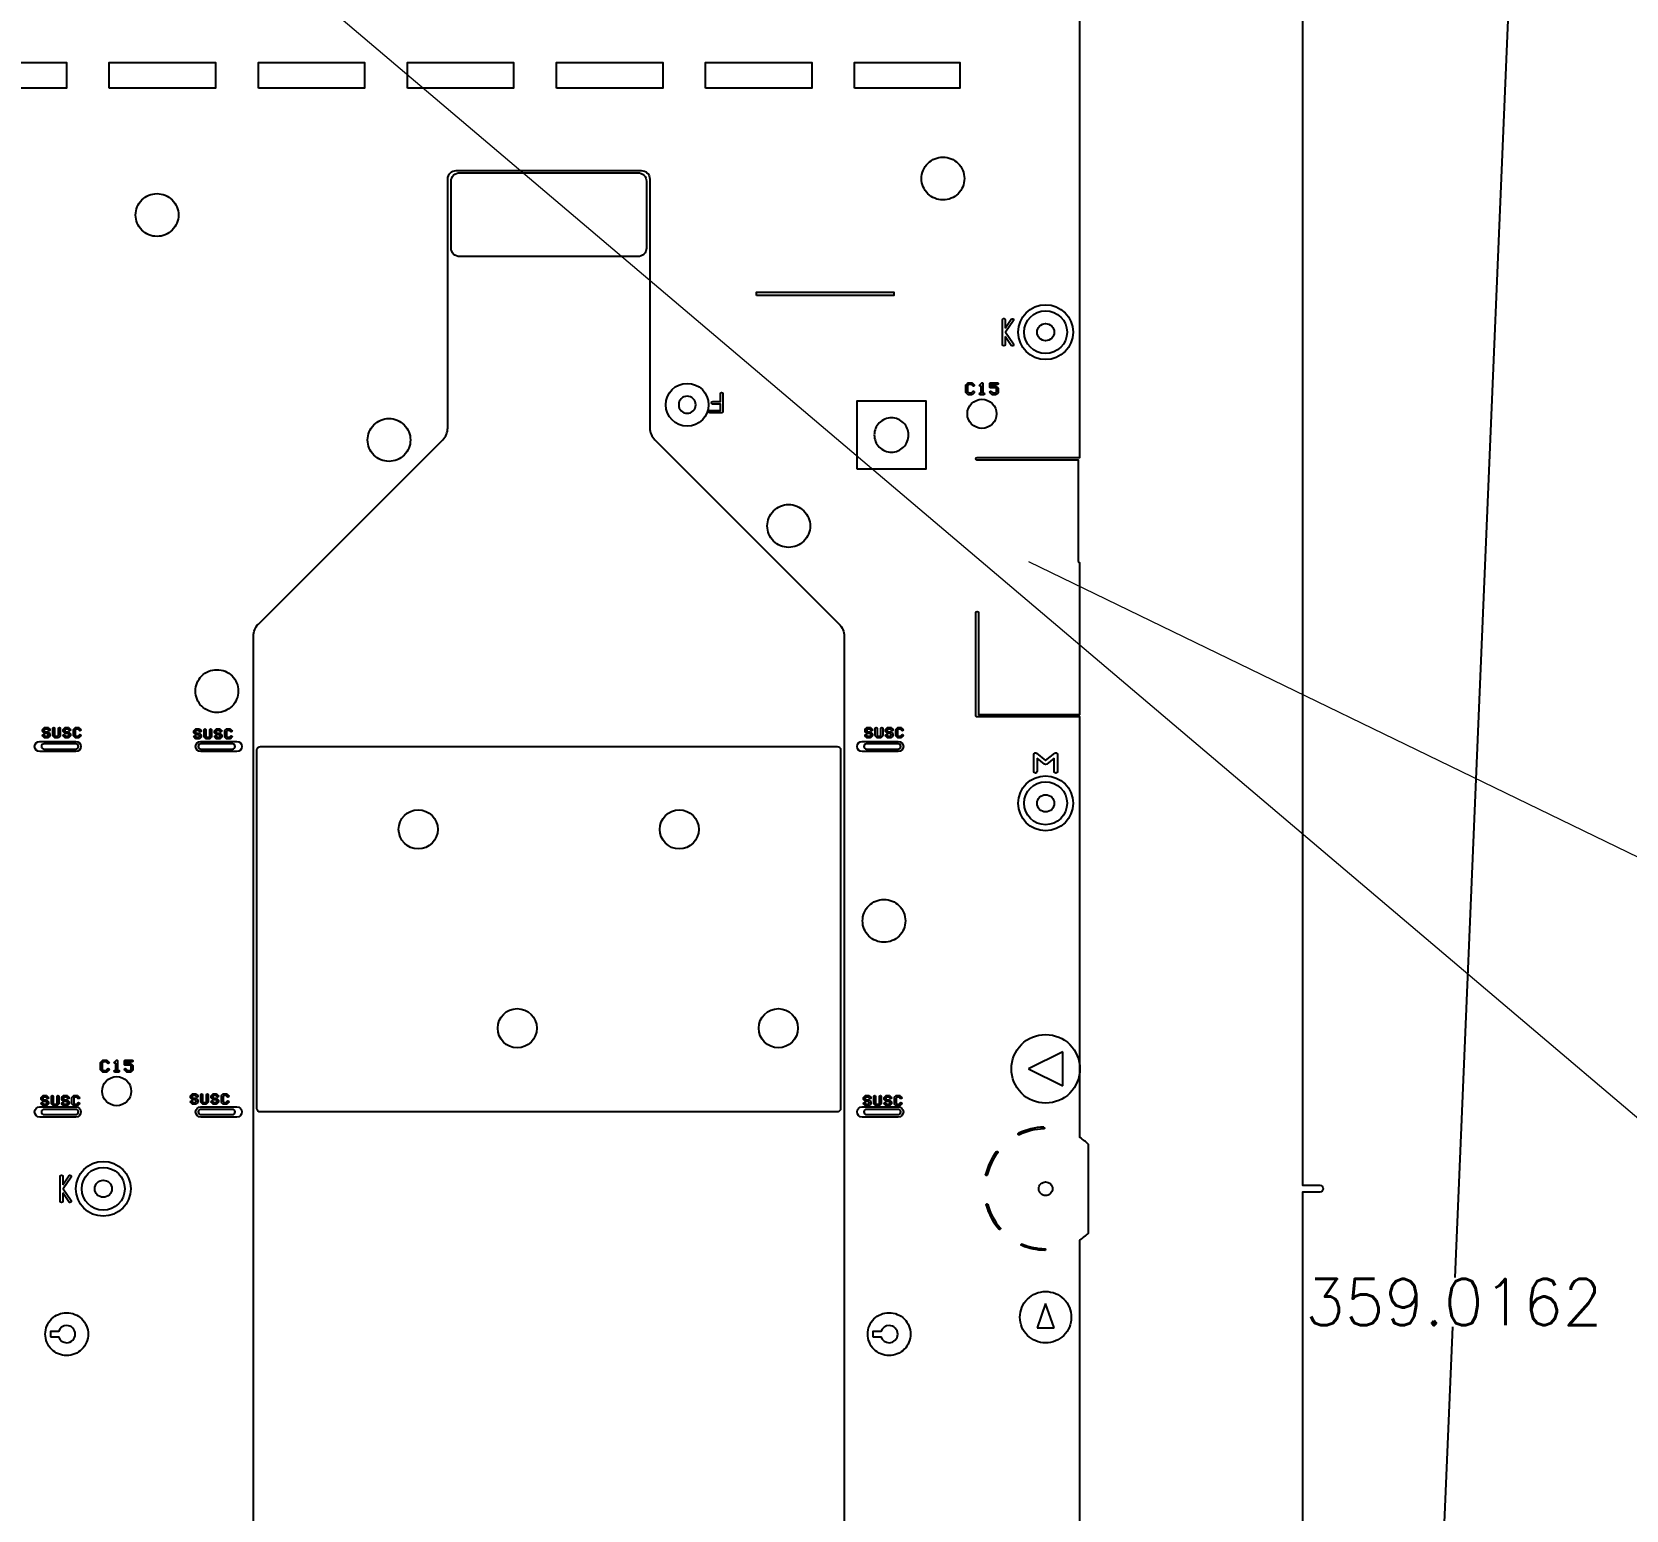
# Model space of a CAD drawing. Extents: x 2864 to 3941, y 2420 to 3182.
# Drawn here: x 3226 to 3319, y 2817 to 2903.3 of the extents above; entities that cross this region are included whole.
import ezdxf

# ---------------------------------------------------------------- set-up
doc = ezdxf.new("R2010")
doc.units = 0
doc.layers.get('Defpoints').update_dxf_attribs({"lineweight": 0})
for name, color, linetype in [('susb-t_layer0', 3, 'Continuous'), ('susc-t_layer1', 2, 'Continuous'), ('ttr1_panel_layer3', 7, 'Continuous')]:
    doc.layers.add(name, color=color, linetype=linetype)
doc.layers.add('備註', color=1, linetype='Continuous', lineweight=0)
doc.layers.add('尺寸線', color=3, linetype='Continuous', lineweight=0)
doc.styles.get("Standard").update_dxf_attribs({"font": 'simplex.shx', "height": 2.7})
doc.dimstyles.get("Standard").update_dxf_attribs({"dimtxt": 6, "dimasz": 0.18, "dimexe": 0.18, "dimexo": 0.0625, "dimgap": 0.09, "dimtad": 0, "dimtih": 1, "dimtoh": 1, "dimdec": 4, "dimzin": 0, "dimdsep": 46, "dimtxsty": 'Standard', "dimcen": 0.09, "dimadec": 0, "dimazin": 0, "dimtfac": 1, "dimtdec": 4, "dimtofl": 0, "dimtmove": 0, "dimatfit": 3, "dimfxl": 0, "dimtolj": 1, "dimtzin": 0, "dimarcsym": 0})

# ---------------------------------------------------------------- blocks, each defined once
blk = doc.blocks.new('*D2')
at = {"layer": 'Defpoints', "color": 0, "linetype": 'Continuous'}
for p in [(3264.244, 3011.506), (3316.564, 3009.306), (3249.159, 2652.807)]:
    blk.add_point(p, dxfattribs=at)
at = {"layer": '尺寸線', "color": 0, "linetype": 'Continuous', "lineweight": -2}
for p, q in [((3264.306, 3011.504), (3316.744, 3009.299)), ((3316.556, 3009.126), (3309.047, 2830.566)), ((3301.486, 2650.787), (3308.926, 2827.686)), ((3249.221, 2652.805), (3301.659, 2650.599))]:
    blk.add_line(p, q, dxfattribs=at)
at = {"layer": '尺寸線', "color": 0, "linetype": 'Continuous'}
for points in [[(3316.586, 3009.125), (3316.526, 3009.128), (3316.564, 3009.306)], [(3301.456, 2650.788), (3301.516, 2650.786), (3301.479, 2650.607)]]:
    blk.add_solid(points, dxfattribs=at)
at = {"layer": '尺寸線', "color": 0, "linetype": 'Continuous', "insert": (3308.986, 2829.126), "char_height": 2.7, "attachment_point": 5}
blk.add_mtext('\\A1;359.0162', dxfattribs=at)

msp = doc.modelspace()

# ---------------------------------------------------------------- linework, layer by layer
at = {"layer": 'susb-t_layer0', "linetype": 'Continuous'}
msp.add_lwpolyline([(3250.4627, 2890.65365), (3250.4627, 2894.54823, -0.414216), (3250.96258, 2895.04835), (3261.36261, 2895.04835, -0.414367), (3261.86273, 2894.54823), (3261.86273, 2890.65365, -0.414365), (3261.36261, 2890.15377), (3250.96258, 2890.15377, -0.414216)], format="xyb", close=True, dxfattribs=at)
at = {"layer": 'susc-t_layer1', "linetype": 'Continuous'}
msp.add_lwpolyline([(3239.12719, 2840.42347), (3239.12719, 2861.35947, -0.414223), (3239.32719, 2861.55947), (3272.99494, 2861.55947, -0.414223), (3273.19494, 2861.35947), (3273.19494, 2840.42347, -0.414223), (3272.99494, 2840.22347), (3239.32719, 2840.22347, -0.414223)], format="xyb", close=True, dxfattribs=at)
at = {"layer": 'susc-t_layer1'}
for centre in [(3248.53967, 2856.72077), (3263.77942, 2856.72077), (3254.32173, 2845.115), (3269.56173, 2845.115)]:
    msp.add_circle(centre, 1.14241, dxfattribs=at)
at = {"layer": 'ttr1_panel_layer3'}
for p, q in [((3286.16107, 2843.74278), (3284.16107, 2842.74278)), ((3286.16107, 2841.74278), (3286.16107, 2843.74278)), ((3284.16107, 2842.74278), (3286.16107, 2841.74278)), ((3285.16107, 2829.03989), (3284.66107, 2827.62567)), ((3285.66107, 2827.62567), (3285.16107, 2829.03989)), ((3284.66107, 2827.62567), (3285.66107, 2827.62567))]:
    msp.add_line(p, q, dxfattribs=at)
at = {"layer": 'ttr1_panel_layer3', "linetype": 'Continuous'}
for points in [[(3300.16107, 3041.24278), (3300.16107, 2835.94278), (3301.16107, 2835.94278, -1), (3301.16107, 2835.54278), (3300.16107, 2835.54278), (3300.16107, 2640.24278), (3298.21107, 2640.24278), (3298.21107, 2631.24278), (3300.16107, 2631.24278), (3300.16107, 2630.24278)], [(3287.16107, 2748.43267), (3287.16107, 2832.74945, 0.044688), (3287.66107, 2833.15241), (3287.66107, 2838.33314, 0.044688), (3287.16107, 2838.7361), (3287.16107, 2842.74278), (3287.16107, 2863.28167), (3281.16107, 2863.28167, -0.414239), (3281.08557, 2863.35717), (3281.08557, 2869.35717, -1), (3281.23657, 2869.35717), (3281.23657, 2863.43267), (3287.16107, 2863.43267), (3287.16107, 2872.28167, -0.414239), (3287.08557, 2872.35717), (3287.08557, 2878.28167), (3281.16107, 2878.28167, -1), (3281.16107, 2878.43267), (3287.16107, 2878.43267), (3287.16107, 2972.74278)], [(3282.64704, 2885.0173), (3282.64704, 2886.4577, -1), (3282.79704, 2886.4577), (3282.79704, 2885.97835)], [(3282.79704, 2885.97835), (3283.15699, 2886.50028, -1), (3283.28047, 2886.41512), (3282.81315, 2885.7375), (3283.28047, 2885.05988, -1), (3283.15699, 2884.97472), (3282.79704, 2885.49664)], [(3282.79704, 2885.49664), (3282.79704, 2885.0173, -1), (3282.64704, 2885.0173)], [(3281.39904, 2882.61968), (3281.38506, 2882.6057, -1), (3281.31435, 2882.67641)], [(3281.31435, 2882.67641), (3281.41353, 2882.77559, -0.669786), (3281.49904, 2882.74039), (3281.49904, 2882.19437), (3281.54838, 2882.19437, -1), (3281.54838, 2882.09437), (3281.44904, 2882.09437)], [(3265.55527, 2881.02697, -1), (3265.55527, 2881.17697), (3266.17563, 2881.17697), (3266.17563, 2881.54849), (3265.72911, 2881.54849, -1), (3265.72911, 2881.69849), (3266.17563, 2881.69849), (3266.17563, 2882.14501, -1), (3266.32563, 2882.14501), (3266.32563, 2881.62349)], [(3281.44904, 2882.09437), (3281.3497, 2882.09437, -1), (3281.3497, 2882.19437), (3281.39904, 2882.19437), (3281.39904, 2882.61968)], [(3266.32563, 2881.62349), (3266.32563, 2881.10197, -0.414241), (3266.25063, 2881.02697), (3265.55527, 2881.02697)], [(3284.46744, 2860.1054), (3284.46744, 2861.09878, -0.63678), (3284.63165, 2861.17544), (3285.16346, 2860.73226), (3285.69528, 2861.17544, -0.63678), (3285.85949, 2861.09878), (3285.85949, 2860.1054, -1), (3285.65949, 2860.1054), (3285.65949, 2860.88527)], [(3284.66744, 2860.88527), (3284.66744, 2860.1054, -1), (3284.46744, 2860.1054)], [(3285.65949, 2860.88527), (3285.22748, 2860.52527, -0.362064), (3285.09945, 2860.52527), (3284.66744, 2860.88527)], [(3230.89566, 2843.07908), (3230.88168, 2843.06509, -1), (3230.81097, 2843.1358)], [(3230.94566, 2842.55376), (3230.84632, 2842.55376, -1), (3230.84632, 2842.65376), (3230.89566, 2842.65376), (3230.89566, 2843.07908)], [(3230.81097, 2843.1358), (3230.91015, 2843.23499, -0.669786), (3230.99566, 2843.19979), (3230.99566, 2842.65376), (3231.045, 2842.65376, -1), (3231.045, 2842.55376), (3230.94566, 2842.55376)], [(3285.04838, 2839.34101, -1), (3285.05151, 2839.24106, 0.105767), (3283.62988, 2838.89007, -1), (3283.58613, 2838.97999)], [(3282.28295, 2837.90529, -1), (3282.3629, 2837.84522, 0.102768), (3281.75706, 2836.55686, -1), (3281.6598, 2836.58012)], [(3227.64704, 2835.0173), (3227.64704, 2836.4577, -1), (3227.79704, 2836.4577), (3227.79704, 2835.97835)], [(3227.79704, 2835.97835), (3228.15699, 2836.50028, -1), (3228.28047, 2836.41512), (3227.81315, 2835.7375), (3228.28047, 2835.05988, -1), (3228.15699, 2834.97472), (3227.79704, 2835.49664)], [(3227.79704, 2835.49664), (3227.79704, 2835.0173, -1), (3227.64704, 2835.0173)], [(3281.68829, 2834.79421, -1), (3281.78475, 2834.82056, 0.112739), (3282.51983, 2833.44629, -1), (3282.44436, 2833.38067)]]:
    msp.add_lwpolyline(points, format="xyb", dxfattribs=at)
for points in [[(3221.81107, 2899.99278), (3221.81107, 2901.49278), (3228.01107, 2901.49278), (3228.01107, 2899.99278)], [(3230.51107, 2899.99278), (3230.51107, 2901.49278), (3236.71107, 2901.49278), (3236.71107, 2899.99278)], [(3239.21107, 2899.99278), (3239.21107, 2901.49278), (3245.41107, 2901.49278), (3245.41107, 2899.99278)], [(3247.91107, 2899.99278), (3247.91107, 2901.49278), (3254.11107, 2901.49278), (3254.11107, 2899.99278)], [(3256.61107, 2899.99278), (3256.61107, 2901.49278), (3262.81107, 2901.49278), (3262.81107, 2899.99278)], [(3265.31107, 2899.99278), (3265.31107, 2901.49278), (3271.51107, 2901.49278), (3271.51107, 2899.99278)], [(3274.01107, 2899.99278), (3274.01107, 2901.49278), (3280.16107, 2901.49278), (3280.16107, 2899.99278)], [(3268.29357, 2887.87632), (3268.29357, 2888.07632), (3276.29357, 2888.07632), (3276.29357, 2887.87632)], [(3274.16107, 2877.74278), (3274.16107, 2881.74278), (3278.16107, 2881.74278), (3278.16107, 2877.74278)]]:
    msp.add_lwpolyline(points, close=True, dxfattribs=at)
for points in [[(3277.91966, 2894.71176, -0.414215), (3279.16966, 2895.96176, -0.414215), (3280.41966, 2894.71176, -0.414215), (3279.16966, 2893.46176, -0.414215)], [(3238.92399, 2797.73867), (3238.92399, 2867.99786, -0.198849), (3239.21685, 2868.70474), (3249.97223, 2879.46012, 0.198916), (3250.26509, 2880.16726), (3250.26509, 2894.68031, -0.414068), (3250.76522, 2895.18018), (3261.56022, 2895.18018, -0.414218), (3262.06009, 2894.68031), (3262.06009, 2880.16726, 0.198916), (3262.35295, 2879.46012), (3273.10528, 2868.70779, -0.198916), (3273.39814, 2868.00066), (3273.39814, 2797.70082, -0.198917), (3273.10528, 2796.99369), (3261.35103, 2785.23943, 0.198625), (3261.20487, 2784.88627), (3261.20487, 2776.80551, -0.414364), (3260.70474, 2776.30539), (3251.70476, 2776.30539, -0.414217), (3251.20489, 2776.80551), (3251.20489, 2784.83648, 0.198853), (3251.05843, 2785.18996), (3239.21685, 2797.03153, -0.198917)], [(3232.04933, 2892.58209, -0.414215), (3233.29933, 2893.83209, -0.414215), (3234.54933, 2892.58209, -0.414215), (3233.29933, 2891.33209, -0.414215)], [(3284.66107, 2885.74278, -0.414217), (3285.16107, 2886.24278, -0.414217), (3285.66107, 2885.74278, -0.414217), (3285.16107, 2885.24278, -0.414217)], [(3280.50037, 2882.2437), (3280.50037, 2882.64105, -0.200121), (3280.51517, 2882.67656), (3280.61419, 2882.77559, -0.200121), (3280.6497, 2882.79039), (3280.84838, 2882.79039, -0.200121), (3280.88389, 2882.77559), (3280.98307, 2882.67641, -1), (3280.91236, 2882.6057), (3280.82767, 2882.69039), (3280.67041, 2882.69039), (3280.60037, 2882.62034), (3280.60037, 2882.26441), (3280.67041, 2882.19437), (3280.82767, 2882.19437), (3280.91236, 2882.27906, -1), (3280.98307, 2882.20835), (3280.88389, 2882.10917, -0.200121), (3280.84838, 2882.09437), (3280.6497, 2882.09437, -0.200121), (3280.61419, 2882.10917), (3280.51517, 2882.20819, -0.200121)], [(3281.90037, 2882.54172), (3281.90037, 2882.74039, -0.414253), (3281.95037, 2882.79039), (3282.34772, 2882.79039, -1), (3282.34772, 2882.69039), (3282.00037, 2882.69039), (3282.00037, 2882.59172), (3282.24838, 2882.59172, -0.200121), (3282.28389, 2882.57692), (3282.38292, 2882.47789, -0.200121), (3282.39772, 2882.44238), (3282.39772, 2882.2437, -0.200121), (3282.38292, 2882.20819), (3282.28389, 2882.10917, -0.200121), (3282.24838, 2882.09437), (3282.0497, 2882.09437, -0.200121), (3282.01419, 2882.10917), (3281.91501, 2882.20835, -1), (3281.98572, 2882.27906), (3282.07041, 2882.19437), (3282.22767, 2882.19437), (3282.29772, 2882.26441), (3282.29772, 2882.42167), (3282.22767, 2882.49172), (3281.95037, 2882.49172, -0.414253)], [(3263.74359, 2881.50645, 0.414217), (3264.24359, 2881.00645, 0.414217), (3264.74359, 2881.50645, 0.414217), (3264.24359, 2882.00645, 0.414217)], [(3280.59379, 2880.97772, -0.414215), (3281.44379, 2881.82772, -0.414215), (3282.29379, 2880.97772, -0.414215), (3281.44379, 2880.12772, -0.414215)], [(3245.58744, 2879.45072, -0.414215), (3246.83744, 2880.70072, -0.414215), (3248.08744, 2879.45072, -0.414215), (3246.83744, 2878.20072, -0.414215)], [(3275.16107, 2879.74278, 0.414216), (3276.16107, 2878.74278, 0.414216), (3277.16107, 2879.74278, 0.414216), (3276.16107, 2880.74278, 0.414216)], [(3268.91663, 2874.4339, -0.414215), (3270.16663, 2875.6839, -0.414215), (3271.41663, 2874.4339, -0.414215), (3270.16663, 2873.1839, -0.414215)], [(3235.53994, 2864.79199, -0.414215), (3236.78994, 2866.04199, -0.414215), (3238.03994, 2864.79199, -0.414215), (3236.78994, 2863.54199, -0.414215)], [(3226.61932, 2862.44894), (3226.61932, 2862.53172, -0.200121), (3226.63412, 2862.56723), (3226.71659, 2862.6497, -0.200121), (3226.7521, 2862.6645), (3226.91767, 2862.6645, -0.200121), (3226.95318, 2862.6497), (3227.0358, 2862.56708, -1), (3226.96509, 2862.49637), (3226.89696, 2862.5645), (3226.77281, 2862.5645), (3226.71932, 2862.51101), (3226.71932, 2862.46965), (3226.77281, 2862.41616), (3226.91767, 2862.41616, -0.200121), (3226.95318, 2862.40136), (3227.03565, 2862.31889, -0.200121), (3227.05045, 2862.28338), (3227.05045, 2862.20059, -0.200121), (3227.03565, 2862.16508), (3226.95318, 2862.08261, -0.200121), (3226.91767, 2862.06781), (3226.7521, 2862.06781, -0.200121), (3226.71659, 2862.08261), (3226.63397, 2862.16524, -1), (3226.70468, 2862.23595), (3226.77281, 2862.16781), (3226.89696, 2862.16781), (3226.95045, 2862.2213), (3226.95045, 2862.26267), (3226.89696, 2862.31616), (3226.7521, 2862.31616, -0.200121), (3226.71659, 2862.33096), (3226.63412, 2862.41343, -0.200121)], [(3227.21932, 2862.20059), (3227.21932, 2862.6145, -1), (3227.31932, 2862.6145), (3227.31932, 2862.2213), (3227.37281, 2862.16781), (3227.49696, 2862.16781), (3227.55045, 2862.2213), (3227.55045, 2862.6145, -1), (3227.65045, 2862.6145), (3227.65045, 2862.20059, -0.200121), (3227.63565, 2862.16508), (3227.55318, 2862.08261, -0.200121), (3227.51767, 2862.06781), (3227.3521, 2862.06781, -0.200121), (3227.31659, 2862.08261), (3227.23412, 2862.16508, -0.200121)], [(3227.81932, 2862.44894), (3227.81932, 2862.53172, -0.200121), (3227.83412, 2862.56723), (3227.91659, 2862.6497, -0.200121), (3227.9521, 2862.6645), (3228.11767, 2862.6645, -0.200121), (3228.15318, 2862.6497), (3228.2358, 2862.56708, -1), (3228.16509, 2862.49637), (3228.09696, 2862.5645), (3227.97281, 2862.5645), (3227.91932, 2862.51101), (3227.91932, 2862.46965), (3227.97281, 2862.41616), (3228.11767, 2862.41616, -0.200121), (3228.15318, 2862.40136), (3228.23565, 2862.31889, -0.200121), (3228.25045, 2862.28338), (3228.25045, 2862.20059, -0.200121), (3228.23565, 2862.16508), (3228.15318, 2862.08261, -0.200121), (3228.11767, 2862.06781), (3227.9521, 2862.06781, -0.200121), (3227.91659, 2862.08261), (3227.83397, 2862.16524, -1), (3227.90468, 2862.23595), (3227.97281, 2862.16781), (3228.09696, 2862.16781), (3228.15045, 2862.2213), (3228.15045, 2862.26267), (3228.09696, 2862.31616), (3227.9521, 2862.31616, -0.200121), (3227.91659, 2862.33096), (3227.83412, 2862.41343, -0.200121)], [(3228.41932, 2862.20059), (3228.41932, 2862.53172, -0.200121), (3228.43412, 2862.56723), (3228.51659, 2862.6497, -0.200121), (3228.5521, 2862.6645), (3228.71767, 2862.6645, -0.200121), (3228.75318, 2862.6497), (3228.8358, 2862.56708, -1), (3228.76509, 2862.49637), (3228.69696, 2862.5645), (3228.57281, 2862.5645), (3228.51932, 2862.51101), (3228.51932, 2862.2213), (3228.57281, 2862.16781), (3228.69696, 2862.16781), (3228.76509, 2862.23595, -1), (3228.8358, 2862.16524), (3228.75318, 2862.08261, -0.200121), (3228.71767, 2862.06781), (3228.5521, 2862.06781, -0.200121), (3228.51659, 2862.08261), (3228.43412, 2862.16508, -0.200121)], [(3235.44824, 2862.37718), (3235.44824, 2862.45997, -0.200121), (3235.46304, 2862.49548), (3235.54551, 2862.57795, -0.200121), (3235.58102, 2862.59275), (3235.74658, 2862.59275, -0.200121), (3235.78209, 2862.57795), (3235.86472, 2862.49532, -1), (3235.79401, 2862.42461), (3235.72587, 2862.49275), (3235.60173, 2862.49275), (3235.54824, 2862.43926), (3235.54824, 2862.39789), (3235.60173, 2862.3444), (3235.74658, 2862.3444, -0.200121), (3235.78209, 2862.3296), (3235.86456, 2862.24713, -0.200121), (3235.87936, 2862.21162), (3235.87936, 2862.12884, -0.200121), (3235.86456, 2862.09333), (3235.78209, 2862.01086, -0.200121), (3235.74658, 2861.99606), (3235.58102, 2861.99606, -0.200121), (3235.54551, 2862.01086), (3235.46288, 2862.09348, -1), (3235.53359, 2862.16419), (3235.60173, 2862.09606), (3235.72587, 2862.09606), (3235.77936, 2862.14955), (3235.77936, 2862.19091), (3235.72587, 2862.2444), (3235.58102, 2862.2444, -0.200121), (3235.54551, 2862.2592), (3235.46304, 2862.34167, -0.200121)], [(3236.04824, 2862.12884), (3236.04824, 2862.54275, -1), (3236.14824, 2862.54275), (3236.14824, 2862.14955), (3236.20173, 2862.09606), (3236.32587, 2862.09606), (3236.37936, 2862.14955), (3236.37936, 2862.54275, -1), (3236.47936, 2862.54275), (3236.47936, 2862.12884, -0.200121), (3236.46456, 2862.09333), (3236.38209, 2862.01086, -0.200121), (3236.34658, 2861.99606), (3236.18102, 2861.99606, -0.200121), (3236.14551, 2862.01086), (3236.06304, 2862.09333, -0.200121)], [(3236.64824, 2862.37718), (3236.64824, 2862.45997, -0.200121), (3236.66304, 2862.49548), (3236.74551, 2862.57795, -0.200121), (3236.78102, 2862.59275), (3236.94658, 2862.59275, -0.200121), (3236.98209, 2862.57795), (3237.06472, 2862.49532, -1), (3236.99401, 2862.42461), (3236.92587, 2862.49275), (3236.80173, 2862.49275), (3236.74824, 2862.43926), (3236.74824, 2862.39789), (3236.80173, 2862.3444), (3236.94658, 2862.3444, -0.200121), (3236.98209, 2862.3296), (3237.06456, 2862.24713, -0.200121), (3237.07936, 2862.21162), (3237.07936, 2862.12884, -0.200121), (3237.06456, 2862.09333), (3236.98209, 2862.01086, -0.200121), (3236.94658, 2861.99606), (3236.78102, 2861.99606, -0.200121), (3236.74551, 2862.01086), (3236.66288, 2862.09348, -1), (3236.73359, 2862.16419), (3236.80173, 2862.09606), (3236.92587, 2862.09606), (3236.97936, 2862.14955), (3236.97936, 2862.19091), (3236.92587, 2862.2444), (3236.78102, 2862.2444, -0.200121), (3236.74551, 2862.2592), (3236.66304, 2862.34167, -0.200121)], [(3237.24824, 2862.12884), (3237.24824, 2862.45997, -0.200121), (3237.26304, 2862.49548), (3237.34551, 2862.57795, -0.200121), (3237.38102, 2862.59275), (3237.54658, 2862.59275, -0.200121), (3237.58209, 2862.57795), (3237.66472, 2862.49532, -1), (3237.59401, 2862.42461), (3237.52587, 2862.49275), (3237.40173, 2862.49275), (3237.34824, 2862.43926), (3237.34824, 2862.14955), (3237.40173, 2862.09606), (3237.52587, 2862.09606), (3237.59401, 2862.16419, -1), (3237.66472, 2862.09348), (3237.58209, 2862.01086, -0.200121), (3237.54658, 2861.99606), (3237.38102, 2861.99606, -0.200121), (3237.34551, 2862.01086), (3237.26304, 2862.09333, -0.200121)], [(3274.61932, 2862.44894), (3274.61932, 2862.53172, -0.200121), (3274.63412, 2862.56723), (3274.71659, 2862.6497, -0.200121), (3274.7521, 2862.6645), (3274.91767, 2862.6645, -0.200121), (3274.95318, 2862.6497), (3275.0358, 2862.56708, -1), (3274.96509, 2862.49637), (3274.89696, 2862.5645), (3274.77281, 2862.5645), (3274.71932, 2862.51101), (3274.71932, 2862.46965), (3274.77281, 2862.41616), (3274.91767, 2862.41616, -0.200121), (3274.95318, 2862.40136), (3275.03565, 2862.31889, -0.200121), (3275.05045, 2862.28338), (3275.05045, 2862.20059, -0.200121), (3275.03565, 2862.16508), (3274.95318, 2862.08261, -0.200121), (3274.91767, 2862.06781), (3274.7521, 2862.06781, -0.200121), (3274.71659, 2862.08261), (3274.63397, 2862.16524, -1), (3274.70468, 2862.23595), (3274.77281, 2862.16781), (3274.89696, 2862.16781), (3274.95045, 2862.2213), (3274.95045, 2862.26267), (3274.89696, 2862.31616), (3274.7521, 2862.31616, -0.200121), (3274.71659, 2862.33096), (3274.63412, 2862.41343, -0.200121)], [(3275.21932, 2862.20059), (3275.21932, 2862.6145, -1), (3275.31932, 2862.6145), (3275.31932, 2862.2213), (3275.37281, 2862.16781), (3275.49696, 2862.16781), (3275.55045, 2862.2213), (3275.55045, 2862.6145, -1), (3275.65045, 2862.6145), (3275.65045, 2862.20059, -0.200121), (3275.63565, 2862.16508), (3275.55318, 2862.08261, -0.200121), (3275.51767, 2862.06781), (3275.3521, 2862.06781, -0.200121), (3275.31659, 2862.08261), (3275.23412, 2862.16508, -0.200121)], [(3275.81932, 2862.44894), (3275.81932, 2862.53172, -0.200121), (3275.83412, 2862.56723), (3275.91659, 2862.6497, -0.200121), (3275.9521, 2862.6645), (3276.11767, 2862.6645, -0.200121), (3276.15318, 2862.6497), (3276.2358, 2862.56708, -1), (3276.16509, 2862.49637), (3276.09696, 2862.5645), (3275.97281, 2862.5645), (3275.91932, 2862.51101), (3275.91932, 2862.46965), (3275.97281, 2862.41616), (3276.11767, 2862.41616, -0.200121), (3276.15318, 2862.40136), (3276.23565, 2862.31889, -0.200121), (3276.25045, 2862.28338), (3276.25045, 2862.20059, -0.200121), (3276.23565, 2862.16508), (3276.15318, 2862.08261, -0.200121), (3276.11767, 2862.06781), (3275.9521, 2862.06781, -0.200121), (3275.91659, 2862.08261), (3275.83397, 2862.16524, -1), (3275.90468, 2862.23595), (3275.97281, 2862.16781), (3276.09696, 2862.16781), (3276.15045, 2862.2213), (3276.15045, 2862.26267), (3276.09696, 2862.31616), (3275.9521, 2862.31616, -0.200121), (3275.91659, 2862.33096), (3275.83412, 2862.41343, -0.200121)], [(3276.41932, 2862.20059), (3276.41932, 2862.53172, -0.200121), (3276.43412, 2862.56723), (3276.51659, 2862.6497, -0.200121), (3276.5521, 2862.6645), (3276.71767, 2862.6645, -0.200121), (3276.75318, 2862.6497), (3276.8358, 2862.56708, -1), (3276.76509, 2862.49637), (3276.69696, 2862.5645), (3276.57281, 2862.5645), (3276.51932, 2862.51101), (3276.51932, 2862.2213), (3276.57281, 2862.16781), (3276.69696, 2862.16781), (3276.76509, 2862.23595, -1), (3276.8358, 2862.16524), (3276.75318, 2862.08261, -0.200121), (3276.71767, 2862.06781), (3276.5521, 2862.06781, -0.200121), (3276.51659, 2862.08261), (3276.43412, 2862.16508, -0.200121)], [(3226.45421, 2861.25947, -1), (3226.45421, 2861.85947), (3228.5595, 2861.85947, -1), (3228.5595, 2861.25947)], [(3226.70204, 2861.40947), (3228.5595, 2861.40947, 1), (3228.5595, 2861.70947), (3226.70204, 2861.70947, 1)], [(3235.85001, 2861.25947, -1), (3235.85001, 2861.85947), (3237.9553, 2861.85947, -1), (3237.9553, 2861.25947)], [(3235.85001, 2861.40947), (3237.70747, 2861.40947, 1), (3237.70747, 2861.70947), (3235.85001, 2861.70947, 1)], [(3274.45421, 2861.25947, -1), (3274.45421, 2861.85947), (3276.5595, 2861.85947, -1), (3276.5595, 2861.25947)], [(3274.70204, 2861.40947), (3276.5595, 2861.40947, 1), (3276.5595, 2861.70947), (3274.70204, 2861.70947, 1)], [(3284.66107, 2858.24278, -0.414217), (3285.16107, 2858.74278, -0.414217), (3285.66107, 2858.24278, -0.414217), (3285.16107, 2857.74278, -0.414217)], [(3274.47658, 2851.37943, -0.414215), (3275.72658, 2852.62943, -0.414215), (3276.97658, 2851.37943, -0.414215), (3275.72658, 2850.12943, -0.414215)], [(3283.16107, 2842.74278, -0.414214), (3285.16107, 2844.74278, -0.414214), (3287.16107, 2842.74278, -0.414214), (3285.16107, 2840.74278, -0.414214)], [(3229.99698, 2842.7031), (3229.99698, 2843.10045, -0.200121), (3230.01178, 2843.13596), (3230.11081, 2843.23499, -0.200121), (3230.14632, 2843.24979), (3230.345, 2843.24979, -0.200121), (3230.38051, 2843.23499), (3230.47969, 2843.1358, -1), (3230.40898, 2843.06509), (3230.32429, 2843.14979), (3230.16703, 2843.14979), (3230.09698, 2843.07974), (3230.09698, 2842.72381), (3230.16703, 2842.65376), (3230.32429, 2842.65376), (3230.40898, 2842.73845, -1), (3230.47969, 2842.66774), (3230.38051, 2842.56856, -0.200121), (3230.345, 2842.55376), (3230.14632, 2842.55376, -0.200121), (3230.11081, 2842.56856), (3230.01178, 2842.66759, -0.200121)], [(3231.39698, 2843.00111), (3231.39698, 2843.19979, -0.414253), (3231.44698, 2843.24979), (3231.84433, 2843.24979, -1), (3231.84433, 2843.14979), (3231.49698, 2843.14979), (3231.49698, 2843.05111), (3231.745, 2843.05111, -0.200121), (3231.78051, 2843.03631), (3231.87953, 2842.93728, -0.200121), (3231.89433, 2842.90177), (3231.89433, 2842.7031, -0.200121), (3231.87953, 2842.66759), (3231.78051, 2842.56856, -0.200121), (3231.745, 2842.55376), (3231.54632, 2842.55376, -0.200121), (3231.51081, 2842.56856), (3231.41163, 2842.66774, -1), (3231.48234, 2842.73845), (3231.56703, 2842.65376), (3231.72429, 2842.65376), (3231.79433, 2842.72381), (3231.79433, 2842.88106), (3231.72429, 2842.95111), (3231.44698, 2842.95111, -0.414253)], [(3230.09041, 2841.43712, -0.414215), (3230.94041, 2842.28712, -0.414215), (3231.79041, 2841.43712, -0.414215), (3230.94041, 2840.58712, -0.414215)], [(3226.53351, 2840.96881), (3226.53351, 2841.05159, -0.200121), (3226.54831, 2841.0871), (3226.63078, 2841.16957, -0.200121), (3226.66629, 2841.18437), (3226.83186, 2841.18437, -0.200121), (3226.86737, 2841.16957), (3226.94999, 2841.08695, -1), (3226.87928, 2841.01624), (3226.81115, 2841.08437), (3226.687, 2841.08437), (3226.63351, 2841.03088), (3226.63351, 2840.98952), (3226.687, 2840.93603), (3226.83186, 2840.93603, -0.200121), (3226.86737, 2840.92123), (3226.94984, 2840.83876, -0.200121), (3226.96464, 2840.80325), (3226.96464, 2840.72047, -0.200121), (3226.94984, 2840.68496), (3226.86737, 2840.60249, -0.200121), (3226.83186, 2840.58769), (3226.66629, 2840.58769, -0.200121), (3226.63078, 2840.60249), (3226.54816, 2840.68511, -1), (3226.61887, 2840.75582), (3226.687, 2840.68769), (3226.81115, 2840.68769), (3226.86464, 2840.74118), (3226.86464, 2840.78254), (3226.81115, 2840.83603), (3226.66629, 2840.83603, -0.200121), (3226.63078, 2840.85083), (3226.54831, 2840.9333, -0.200121)], [(3227.13351, 2840.72047), (3227.13351, 2841.13437, -1), (3227.23351, 2841.13437), (3227.23351, 2840.74118), (3227.287, 2840.68769), (3227.41115, 2840.68769), (3227.46464, 2840.74118), (3227.46464, 2841.13437, -1), (3227.56464, 2841.13437), (3227.56464, 2840.72047, -0.200121), (3227.54984, 2840.68496), (3227.46737, 2840.60249, -0.200121), (3227.43186, 2840.58769), (3227.26629, 2840.58769, -0.200121), (3227.23078, 2840.60249), (3227.14831, 2840.68496, -0.200121)], [(3227.73351, 2840.96881), (3227.73351, 2841.05159, -0.200121), (3227.74831, 2841.0871), (3227.83078, 2841.16957, -0.200121), (3227.86629, 2841.18437), (3228.03186, 2841.18437, -0.200121), (3228.06737, 2841.16957), (3228.14999, 2841.08695, -1), (3228.07928, 2841.01624), (3228.01115, 2841.08437), (3227.887, 2841.08437), (3227.83351, 2841.03088), (3227.83351, 2840.98952), (3227.887, 2840.93603), (3228.03186, 2840.93603, -0.200121), (3228.06737, 2840.92123), (3228.14984, 2840.83876, -0.200121), (3228.16464, 2840.80325), (3228.16464, 2840.72047, -0.200121), (3228.14984, 2840.68496), (3228.06737, 2840.60249, -0.200121), (3228.03186, 2840.58769), (3227.86629, 2840.58769, -0.200121), (3227.83078, 2840.60249), (3227.74816, 2840.68511, -1), (3227.81887, 2840.75582), (3227.887, 2840.68769), (3228.01115, 2840.68769), (3228.06464, 2840.74118), (3228.06464, 2840.78254), (3228.01115, 2840.83603), (3227.86629, 2840.83603, -0.200121), (3227.83078, 2840.85083), (3227.74831, 2840.9333, -0.200121)], [(3228.33351, 2840.72047), (3228.33351, 2841.05159, -0.200121), (3228.34831, 2841.0871), (3228.43078, 2841.16957, -0.200121), (3228.46629, 2841.18437), (3228.63186, 2841.18437, -0.200121), (3228.66737, 2841.16957), (3228.74999, 2841.08695, -1), (3228.67928, 2841.01624), (3228.61115, 2841.08437), (3228.487, 2841.08437), (3228.43351, 2841.03088), (3228.43351, 2840.74118), (3228.487, 2840.68769), (3228.61115, 2840.68769), (3228.67928, 2840.75582, -1), (3228.74999, 2840.68511), (3228.66737, 2840.60249, -0.200121), (3228.63186, 2840.58769), (3228.46629, 2840.58769, -0.200121), (3228.43078, 2840.60249), (3228.34831, 2840.68496, -0.200121)], [(3235.2537, 2841.06429), (3235.2537, 2841.14708, -0.200121), (3235.2685, 2841.18259), (3235.35097, 2841.26506, -0.200121), (3235.38648, 2841.27986), (3235.55205, 2841.27986, -0.200121), (3235.58756, 2841.26506), (3235.67018, 2841.18243, -1), (3235.59947, 2841.11172), (3235.53134, 2841.17986), (3235.40719, 2841.17986), (3235.3537, 2841.12637), (3235.3537, 2841.085), (3235.40719, 2841.03151), (3235.55205, 2841.03151, -0.200121), (3235.58756, 2841.01671), (3235.67003, 2840.93424, -0.200121), (3235.68483, 2840.89873), (3235.68483, 2840.81595, -0.200121), (3235.67003, 2840.78044), (3235.58756, 2840.69797, -0.200121), (3235.55205, 2840.68317), (3235.38648, 2840.68317, -0.200121), (3235.35097, 2840.69797), (3235.26835, 2840.78059, -1), (3235.33906, 2840.8513), (3235.40719, 2840.78317), (3235.53134, 2840.78317), (3235.58483, 2840.83666), (3235.58483, 2840.87802), (3235.53134, 2840.93151), (3235.38648, 2840.93151, -0.200121), (3235.35097, 2840.94631), (3235.2685, 2841.02878, -0.200121)], [(3235.8537, 2840.81595), (3235.8537, 2841.22986, -1), (3235.9537, 2841.22986), (3235.9537, 2840.83666), (3236.00719, 2840.78317), (3236.13134, 2840.78317), (3236.18483, 2840.83666), (3236.18483, 2841.22986, -1), (3236.28483, 2841.22986), (3236.28483, 2840.81595, -0.200121), (3236.27003, 2840.78044), (3236.18756, 2840.69797, -0.200121), (3236.15205, 2840.68317), (3235.98648, 2840.68317, -0.200121), (3235.95097, 2840.69797), (3235.8685, 2840.78044, -0.200121)], [(3236.4537, 2841.06429), (3236.4537, 2841.14708, -0.200121), (3236.4685, 2841.18259), (3236.55097, 2841.26506, -0.200121), (3236.58648, 2841.27986), (3236.75205, 2841.27986, -0.200121), (3236.78756, 2841.26506), (3236.87018, 2841.18243, -1), (3236.79947, 2841.11172), (3236.73134, 2841.17986), (3236.60719, 2841.17986), (3236.5537, 2841.12637), (3236.5537, 2841.085), (3236.60719, 2841.03151), (3236.75205, 2841.03151, -0.200121), (3236.78756, 2841.01671), (3236.87003, 2840.93424, -0.200121), (3236.88483, 2840.89873), (3236.88483, 2840.81595, -0.200121), (3236.87003, 2840.78044), (3236.78756, 2840.69797, -0.200121), (3236.75205, 2840.68317), (3236.58648, 2840.68317, -0.200121), (3236.55097, 2840.69797), (3236.46835, 2840.78059, -1), (3236.53906, 2840.8513), (3236.60719, 2840.78317), (3236.73134, 2840.78317), (3236.78483, 2840.83666), (3236.78483, 2840.87802), (3236.73134, 2840.93151), (3236.58648, 2840.93151, -0.200121), (3236.55097, 2840.94631), (3236.4685, 2841.02878, -0.200121)], [(3237.0537, 2840.81595), (3237.0537, 2841.14708, -0.200121), (3237.0685, 2841.18259), (3237.15097, 2841.26506, -0.200121), (3237.18648, 2841.27986), (3237.35205, 2841.27986, -0.200121), (3237.38756, 2841.26506), (3237.47018, 2841.18243, -1), (3237.39947, 2841.11172), (3237.33134, 2841.17986), (3237.20719, 2841.17986), (3237.1537, 2841.12637), (3237.1537, 2840.83666), (3237.20719, 2840.78317), (3237.33134, 2840.78317), (3237.39947, 2840.8513, -1), (3237.47018, 2840.78059), (3237.38756, 2840.69797, -0.200121), (3237.35205, 2840.68317), (3237.18648, 2840.68317, -0.200121), (3237.15097, 2840.69797), (3237.0685, 2840.78044, -0.200121)], [(3274.53351, 2840.96881), (3274.53351, 2841.05159, -0.200121), (3274.54831, 2841.0871), (3274.63078, 2841.16957, -0.200121), (3274.66629, 2841.18437), (3274.83186, 2841.18437, -0.200121), (3274.86737, 2841.16957), (3274.94999, 2841.08695, -1), (3274.87928, 2841.01624), (3274.81115, 2841.08437), (3274.687, 2841.08437), (3274.63351, 2841.03088), (3274.63351, 2840.98952), (3274.687, 2840.93603), (3274.83186, 2840.93603, -0.200121), (3274.86737, 2840.92123), (3274.94984, 2840.83876, -0.200121), (3274.96464, 2840.80325), (3274.96464, 2840.72047, -0.200121), (3274.94984, 2840.68496), (3274.86737, 2840.60249, -0.200121), (3274.83186, 2840.58769), (3274.66629, 2840.58769, -0.200121), (3274.63078, 2840.60249), (3274.54816, 2840.68511, -1), (3274.61887, 2840.75582), (3274.687, 2840.68769), (3274.81115, 2840.68769), (3274.86464, 2840.74118), (3274.86464, 2840.78254), (3274.81115, 2840.83603), (3274.66629, 2840.83603, -0.200121), (3274.63078, 2840.85083), (3274.54831, 2840.9333, -0.200121)], [(3275.13351, 2840.72047), (3275.13351, 2841.13437, -1), (3275.23351, 2841.13437), (3275.23351, 2840.74118), (3275.287, 2840.68769), (3275.41115, 2840.68769), (3275.46464, 2840.74118), (3275.46464, 2841.13437, -1), (3275.56464, 2841.13437), (3275.56464, 2840.72047, -0.200121), (3275.54984, 2840.68496), (3275.46737, 2840.60249, -0.200121), (3275.43186, 2840.58769), (3275.26629, 2840.58769, -0.200121), (3275.23078, 2840.60249), (3275.14831, 2840.68496, -0.200121)], [(3275.73351, 2840.96881), (3275.73351, 2841.05159, -0.200121), (3275.74831, 2841.0871), (3275.83078, 2841.16957, -0.200121), (3275.86629, 2841.18437), (3276.03186, 2841.18437, -0.200121), (3276.06737, 2841.16957), (3276.14999, 2841.08695, -1), (3276.07928, 2841.01624), (3276.01115, 2841.08437), (3275.887, 2841.08437), (3275.83351, 2841.03088), (3275.83351, 2840.98952), (3275.887, 2840.93603), (3276.03186, 2840.93603, -0.200121), (3276.06737, 2840.92123), (3276.14984, 2840.83876, -0.200121), (3276.16464, 2840.80325), (3276.16464, 2840.72047, -0.200121), (3276.14984, 2840.68496), (3276.06737, 2840.60249, -0.200121), (3276.03186, 2840.58769), (3275.86629, 2840.58769, -0.200121), (3275.83078, 2840.60249), (3275.74816, 2840.68511, -1), (3275.81887, 2840.75582), (3275.887, 2840.68769), (3276.01115, 2840.68769), (3276.06464, 2840.74118), (3276.06464, 2840.78254), (3276.01115, 2840.83603), (3275.86629, 2840.83603, -0.200121), (3275.83078, 2840.85083), (3275.74831, 2840.9333, -0.200121)], [(3276.33351, 2840.72047), (3276.33351, 2841.05159, -0.200121), (3276.34831, 2841.0871), (3276.43078, 2841.16957, -0.200121), (3276.46629, 2841.18437), (3276.63186, 2841.18437, -0.200121), (3276.66737, 2841.16957), (3276.74999, 2841.08695, -1), (3276.67928, 2841.01624), (3276.61115, 2841.08437), (3276.487, 2841.08437), (3276.43351, 2841.03088), (3276.43351, 2840.74118), (3276.487, 2840.68769), (3276.61115, 2840.68769), (3276.67928, 2840.75582, -1), (3276.74999, 2840.68511), (3276.66737, 2840.60249, -0.200121), (3276.63186, 2840.58769), (3276.46629, 2840.58769, -0.200121), (3276.43078, 2840.60249), (3276.34831, 2840.68496, -0.200121)], [(3226.45421, 2839.92347, -1), (3226.45421, 2840.52347), (3228.5595, 2840.52347, -1), (3228.5595, 2839.92347)], [(3226.70204, 2840.07347), (3228.5595, 2840.07347, 1), (3228.5595, 2840.37347), (3226.70204, 2840.37347, 1)], [(3235.85001, 2839.92347, -1), (3235.85001, 2840.52347), (3237.9553, 2840.52347, -1), (3237.9553, 2839.92347)], [(3235.85001, 2840.07347), (3237.70747, 2840.07347, 1), (3237.70747, 2840.37347), (3235.85001, 2840.37347, 1)], [(3274.45421, 2839.92347, -1), (3274.45421, 2840.52347), (3276.5595, 2840.52347, -1), (3276.5595, 2839.92347)], [(3274.70204, 2840.07347), (3276.5595, 2840.07347, 1), (3276.5595, 2840.37347), (3274.70204, 2840.37347, 1)], [(3229.66107, 2835.74278, -0.414217), (3230.16107, 2836.24278, -0.414217), (3230.66107, 2835.74278, -0.414217), (3230.16107, 2835.24278, -0.414217)], [(3284.76107, 2835.74278, -0.414218), (3285.16107, 2836.14278, -0.414218), (3285.56107, 2835.74278, -0.414218), (3285.16107, 2835.34278, -0.414218)], [(3283.76992, 2832.42243, -1), (3283.80857, 2832.51466, 0.095675), (3285.10778, 2832.24318, -1), (3285.10625, 2832.14319, -0.095675)], [(3283.66107, 2828.24278, -0.414215), (3285.16107, 2829.74278, -0.414215), (3286.66107, 2828.24278, -0.414215), (3285.16107, 2826.74278, -0.414215)], [(3226.77663, 2827.25683, -0.414215), (3228.02663, 2828.50683, -0.414215), (3229.27663, 2827.25683, -0.414215), (3228.02663, 2826.00683, -0.414215)], [(3227.07549, 2827.10683), (3227.54966, 2827.10683, 0.327544), (3228.02663, 2826.75683, 0.414217), (3228.52663, 2827.25683, 0.414217), (3228.02663, 2827.75683, 0.327542), (3227.54966, 2827.40683), (3227.07549, 2827.40683)], [(3274.77663, 2827.25683, -0.414215), (3276.02663, 2828.50683, -0.414215), (3277.27663, 2827.25683, -0.414215), (3276.02663, 2826.00683, -0.414215)], [(3275.07549, 2827.10683), (3275.54966, 2827.10683, 0.327544), (3276.02663, 2826.75683, 0.414217), (3276.52663, 2827.25683, 0.414217), (3276.02663, 2827.75683, 0.327542), (3275.54966, 2827.40683), (3275.07549, 2827.40683)]]:
    msp.add_lwpolyline(points, format="xyb", close=True, dxfattribs=at)
at = {"layer": 'ttr1_panel_layer3'}
for centre, radius in [((3285.16107, 2885.74278), 1.6), ((3285.16107, 2885.74278), 1.25), ((3264.24359, 2881.50645), 1.25), ((3285.16107, 2858.24278), 1.6), ((3285.16107, 2858.24278), 1.25), ((3230.16107, 2835.74278), 1.6), ((3230.16107, 2835.74278), 1.25)]:
    msp.add_circle(centre, radius, dxfattribs=at)
for centre, radius, start, end in [((3285.16106, 2835.74277), 3.6, 91.793605, 115.943277), ((3285.16108, 2835.74278), 3.60001, 143.080254, 166.550121), ((3285.16107, 2835.74277), 3.6, 195.277102, 221.005899)]:
    msp.add_arc(centre, radius, start, end, dxfattribs=at)
at = {"layer": '備註'}
msp.add_line((3232.6141, 2913.78613), (3391.93137, 2778.60752), dxfattribs=at)
at = {"layer": '備註', "linetype": 'Continuous'}
msp.add_line((3284.16107, 2872.35717), (3398.08739, 2817.10705), dxfattribs=at)

# ---------------------------------------------------------------- dimensions: what is measured, and where the dimension line sits
at = {"layer": '尺寸線', "linetype": 'Continuous'}
dim = msp.add_linear_dim(base=(3316.56374, 3009.30615), p1=(3249.15865, 2652.80735), p2=(3264.24359, 3011.50645), angle=87.591869, dimstyle='Standard', dxfattribs=at)
dim.commit()
dim.dimension.update_dxf_attribs({"geometry": '*D2', "text_midpoint": (3308.98635, 2829.12612), "dimtype": 161})

doc.saveas('drawing.dxf')
